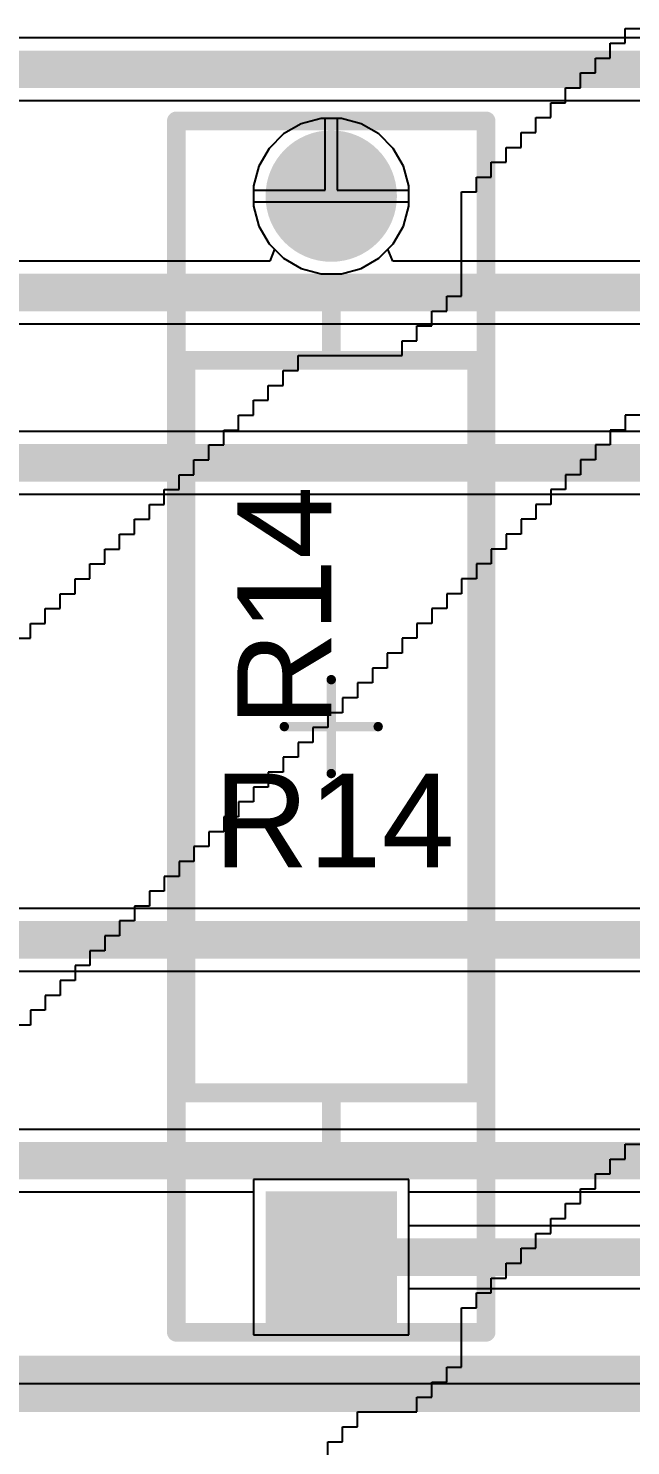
# Model space of a CAD drawing. Header units: inches. Extents: x 1.37 to 7.44, y 1.69 to 5.2.
# Drawn here: x 5.07 to 5.322, y 4.305 to 4.899 of the extents above; entities that cross this region are included whole.
import ezdxf

# ---------------------------------------------------------------- set-up
doc = ezdxf.new("R2010")
doc.units = ezdxf.units.IN
doc.header["$MEASUREMENT"] = 0
for name, color, linetype in [('Bottom Layer', 5, 'Continuous'), ('Bottom Overlay', 54, 'Continuous'), ('Bottom Solder', 6, 'Continuous'), ('Multi-Layer', 9, 'Continuous'), ('Pad Holes', 156, 'Continuous'), ('Top 3D Body', 56, 'Continuous'), ('Top Assembly', 56, 'Continuous'), ('Top Component Center', 56, 'Continuous'), ('Top Courtyard', 56, 'Continuous'), ('Top Layer', 1, 'Continuous'), ('Top Overlay', 2, 'Continuous'), ('Top Solder', 216, 'Continuous')]:
    doc.layers.add(name, color=color, linetype=linetype)
doc.styles.add('Arial', font='', dxfattribs={"height": 0.2})
doc.styles.get('Arial').set_extended_font_data('Arial')

# ---------------------------------------------------------------- blocks, each defined once
blk = doc.blocks.new('FP_RR01_MFG_27')
at = {"layer": 'Bottom Layer'}
blk.add_hatch(color=5, dxfattribs=at).paths.add_polyline_path([(-0.25, 0.02756), (-0.19488, 0.02756), (-0.19488, -0.02756), (-0.25, -0.02756)])
h = blk.add_hatch(color=5, dxfattribs=at)
edge = h.paths.add_edge_path()
edge.add_arc((0.22244, 0), 0.02756, 0, 360)
at = {"layer": 'Bottom Solder'}
blk.add_hatch(color=6, dxfattribs=at).paths.add_polyline_path([(-0.25, 0.02756), (-0.19488, 0.02756), (-0.19488, -0.02756), (-0.25, -0.02756)])
h = blk.add_hatch(color=6, dxfattribs=at)
edge = h.paths.add_edge_path()
edge.add_arc((0.22244, 0), 0.02756, 0, 360)
at = {"layer": 'Multi-Layer'}
blk.add_hatch(color=9, dxfattribs=at).paths.add_polyline_path([(-0.25, 0.02756), (-0.19488, 0.02756), (-0.19488, -0.02756), (-0.25, -0.02756)])
h = blk.add_hatch(color=9, dxfattribs=at)
edge = h.paths.add_edge_path()
edge.add_arc((0.22244, 0), 0.02756, 0, 360)
at = {"layer": 'Pad Holes'}
h = blk.add_hatch(color=7, dxfattribs=at)
edge = h.paths.add_edge_path()
edge.add_arc((-0.22244, 0), 0.01772, 0, 360)
h = blk.add_hatch(color=7, dxfattribs=at)
edge = h.paths.add_edge_path()
edge.add_arc((0.22244, 0), 0.01772, 0, 360)
at = {"layer": 'Top Layer'}
blk.add_hatch(color=1, dxfattribs=at).paths.add_polyline_path([(-0.25, 0.02756), (-0.19488, 0.02756), (-0.19488, -0.02756), (-0.25, -0.02756)])
h = blk.add_hatch(color=1, dxfattribs=at)
edge = h.paths.add_edge_path()
edge.add_arc((0.22244, 0), 0.02756, 0, 360)
at = {"layer": 'Top Solder'}
blk.add_hatch(color=216, dxfattribs=at).paths.add_polyline_path([(-0.25, 0.02756), (-0.19488, 0.02756), (-0.19488, -0.02756), (-0.25, -0.02756)])
h = blk.add_hatch(color=216, dxfattribs=at)
edge = h.paths.add_edge_path()
edge.add_arc((0.22244, 0), 0.02756, 0, 360)
at = {"layer": 'Top 3D Body'}
for points in [[(-0.15354, 0.06102, 0.00787, 0.00787, 0), (0.15354, 0.06102, 0.00787, 0.00787, 0)], [(-0.15354, 0.06102, 0.00787, 0.00787, 0), (-0.15354, -0.06102, 0.00787, 0.00787, 0)], [(0.15354, 0.06102, 0.00787, 0.00787, 0), (0.15354, -0.06102, 0.00787, 0.00787, 0)], [(-0.15354, -0.06102, 0.00787, 0.00787, 0), (0.15354, -0.06102, 0.00787, 0.00787, 0)]]:
    blk.add_lwpolyline(points, format="xyseb", dxfattribs=at)
for points in [[(-0.15551, 0.06102, 0.00394, 0.00394, 1), (-0.15157, 0.06102, 0.00394, 0.00394, 1)], [(-0.15551, 0.06102, 0.00394, 0.00394, 1), (-0.15157, 0.06102, 0.00394, 0.00394, 1)], [(0.15157, 0.06102, 0.00394, 0.00394, 1), (0.15551, 0.06102, 0.00394, 0.00394, 1)], [(0.15157, 0.06102, 0.00394, 0.00394, 1), (0.15551, 0.06102, 0.00394, 0.00394, 1)], [(-0.15551, -0.06102, 0.00394, 0.00394, 1), (-0.15157, -0.06102, 0.00394, 0.00394, 1)], [(-0.15551, -0.06102, 0.00394, 0.00394, 1), (-0.15157, -0.06102, 0.00394, 0.00394, 1)], [(0.15157, -0.06102, 0.00394, 0.00394, 1), (0.15551, -0.06102, 0.00394, 0.00394, 1)], [(0.15157, -0.06102, 0.00394, 0.00394, 1), (0.15551, -0.06102, 0.00394, 0.00394, 1)]]:
    blk.add_lwpolyline(points, format="xyseb", close=True, dxfattribs=at)
at = {"layer": 'Top Assembly'}
for points in [[(-0.25394, 0.06496, 0.00787, 0.00787, 0), (0.25394, 0.06496, 0.00787, 0.00787, 0)], [(-0.25394, 0.06496, 0.00787, 0.00787, 0), (-0.25394, -0.06496, 0.00787, 0.00787, 0)], [(0.25394, 0.06496, 0.00787, 0.00787, 0), (0.25394, -0.06496, 0.00787, 0.00787, 0)], [(-0.25394, -0.06496, 0.00787, 0.00787, 0), (0.25394, -0.06496, 0.00787, 0.00787, 0)]]:
    blk.add_lwpolyline(points, format="xyseb", dxfattribs=at)
for points in [[(-0.25591, 0.06496, 0.00394, 0.00394, 1), (-0.25197, 0.06496, 0.00394, 0.00394, 1)], [(-0.25591, 0.06496, 0.00394, 0.00394, 1), (-0.25197, 0.06496, 0.00394, 0.00394, 1)], [(0.25197, 0.06496, 0.00394, 0.00394, 1), (0.25591, 0.06496, 0.00394, 0.00394, 1)], [(0.25197, 0.06496, 0.00394, 0.00394, 1), (0.25591, 0.06496, 0.00394, 0.00394, 1)], [(-0.25591, -0.06496, 0.00394, 0.00394, 1), (-0.25197, -0.06496, 0.00394, 0.00394, 1)], [(-0.25591, -0.06496, 0.00394, 0.00394, 1), (-0.25197, -0.06496, 0.00394, 0.00394, 1)], [(0.25197, -0.06496, 0.00394, 0.00394, 1), (0.25591, -0.06496, 0.00394, 0.00394, 1)], [(0.25197, -0.06496, 0.00394, 0.00394, 1), (0.25591, -0.06496, 0.00394, 0.00394, 1)]]:
    blk.add_lwpolyline(points, format="xyseb", close=True, dxfattribs=at)
at = {"layer": 'Top Component Center'}
for points in [[(0, 0.01969, 0.00394, 0.00394, 0), (0, -0.01969, 0.00394, 0.00394, 0)], [(-0.01969, 0, 0.00394, 0.00394, 0), (0.01969, 0, 0.00394, 0.00394, 0)]]:
    blk.add_lwpolyline(points, format="xyseb", dxfattribs=at)
for points in [[(-0.00098, 0.01969, 0.00197, 0.00197, 1), (0.00098, 0.01969, 0.00197, 0.00197, 1)], [(-0.02067, 0, 0.00197, 0.00197, 1), (-0.0187, 0, 0.00197, 0.00197, 1)], [(0.0187, 0, 0.00197, 0.00197, 1), (0.02067, 0, 0.00197, 0.00197, 1)], [(-0.00098, -0.01969, 0.00197, 0.00197, 1), (0.00098, -0.01969, 0.00197, 0.00197, 1)]]:
    blk.add_lwpolyline(points, format="xyseb", close=True, dxfattribs=at)
at = {"layer": 'Top Courtyard'}
for points in [[(-0.25394, 0.06496, 0.00787, 0.00787, 0), (0.25394, 0.06496, 0.00787, 0.00787, 0)], [(-0.25394, 0.06496, 0.00787, 0.00787, 0), (-0.25394, -0.06496, 0.00787, 0.00787, 0)], [(0.25394, 0.06496, 0.00787, 0.00787, 0), (0.25394, -0.06496, 0.00787, 0.00787, 0)], [(-0.25394, -0.06496, 0.00787, 0.00787, 0), (0.25394, -0.06496, 0.00787, 0.00787, 0)]]:
    blk.add_lwpolyline(points, format="xyseb", dxfattribs=at)
for points in [[(-0.25591, 0.06496, 0.00394, 0.00394, 1), (-0.25197, 0.06496, 0.00394, 0.00394, 1)], [(-0.25591, 0.06496, 0.00394, 0.00394, 1), (-0.25197, 0.06496, 0.00394, 0.00394, 1)], [(0.25197, 0.06496, 0.00394, 0.00394, 1), (0.25591, 0.06496, 0.00394, 0.00394, 1)], [(0.25197, 0.06496, 0.00394, 0.00394, 1), (0.25591, 0.06496, 0.00394, 0.00394, 1)], [(-0.25591, -0.06496, 0.00394, 0.00394, 1), (-0.25197, -0.06496, 0.00394, 0.00394, 1)], [(-0.25591, -0.06496, 0.00394, 0.00394, 1), (-0.25197, -0.06496, 0.00394, 0.00394, 1)], [(0.25197, -0.06496, 0.00394, 0.00394, 1), (0.25591, -0.06496, 0.00394, 0.00394, 1)], [(0.25197, -0.06496, 0.00394, 0.00394, 1), (0.25591, -0.06496, 0.00394, 0.00394, 1)]]:
    blk.add_lwpolyline(points, format="xyseb", close=True, dxfattribs=at)
at = {"layer": 'Top Overlay'}
for points in [[(-0.15354, 0.06102, 0.00787, 0.00787, 0), (0.15354, 0.06102, 0.00787, 0.00787, 0)], [(-0.15354, 0.06102, 0.00787, 0.00787, 0), (-0.15354, -0.06102, 0.00787, 0.00787, 0)], [(0.15354, 0.06102, 0.00787, 0.00787, 0), (0.15354, -0.06102, 0.00787, 0.00787, 0)], [(-0.17913, 0, 0.00787, 0.00787, 0), (-0.15354, 0, 0.00787, 0.00787, 0)], [(0.15354, 0, 0.00787, 0.00787, 0), (0.17913, 0, 0.00787, 0.00787, 0)], [(-0.15354, -0.06102, 0.00787, 0.00787, 0), (0.15354, -0.06102, 0.00787, 0.00787, 0)]]:
    blk.add_lwpolyline(points, format="xyseb", dxfattribs=at)
for points in [[(-0.15551, 0.06102, 0.00394, 0.00394, 1), (-0.15157, 0.06102, 0.00394, 0.00394, 1)], [(-0.15551, 0.06102, 0.00394, 0.00394, 1), (-0.15157, 0.06102, 0.00394, 0.00394, 1)], [(0.15157, 0.06102, 0.00394, 0.00394, 1), (0.15551, 0.06102, 0.00394, 0.00394, 1)], [(0.15157, 0.06102, 0.00394, 0.00394, 1), (0.15551, 0.06102, 0.00394, 0.00394, 1)], [(-0.1811, 0, 0.00394, 0.00394, 1), (-0.17717, 0, 0.00394, 0.00394, 1)], [(-0.15551, 0, 0.00394, 0.00394, 1), (-0.15157, 0, 0.00394, 0.00394, 1)], [(0.15157, 0, 0.00394, 0.00394, 1), (0.15551, 0, 0.00394, 0.00394, 1)], [(0.17717, 0, 0.00394, 0.00394, 1), (0.1811, 0, 0.00394, 0.00394, 1)], [(-0.15551, -0.06102, 0.00394, 0.00394, 1), (-0.15157, -0.06102, 0.00394, 0.00394, 1)], [(-0.15551, -0.06102, 0.00394, 0.00394, 1), (-0.15157, -0.06102, 0.00394, 0.00394, 1)], [(0.15157, -0.06102, 0.00394, 0.00394, 1), (0.15551, -0.06102, 0.00394, 0.00394, 1)], [(0.15157, -0.06102, 0.00394, 0.00394, 1), (0.15551, -0.06102, 0.00394, 0.00394, 1)]]:
    blk.add_lwpolyline(points, format="xyseb", close=True, dxfattribs=at)
at = {"layer": 'Top Assembly', "style": 'Arial'}
blk.add_text('R14', height=0.03937, dxfattribs=at).set_placement((0, 0))

msp = doc.modelspace()

# ---------------------------------------------------------------- linework, layer by layer
at = {"layer": 'Bottom Layer'}
for p, q in [((5.19256, 4.8613), (5.18428, 4.85908)), ((5.20114, 4.8613), (5.19256, 4.8613)), ((5.20942, 4.85908), (5.20114, 4.8613)), ((5.18428, 4.85908), (5.17686, 4.85479)), ((5.21684, 4.85479), (5.20942, 4.85908)), ((5.17686, 4.85479), (5.1708, 4.84873)), ((5.2229, 4.84873), (5.21684, 4.85479)), ((5.1708, 4.84873), (5.16651, 4.84131)), ((5.22719, 4.84131), (5.2229, 4.84873)), ((5.16651, 4.84131), (5.16429, 4.83303)), ((5.22941, 4.83303), (5.22719, 4.84131)), ((5.16429, 4.83303), (5.16429, 4.82445)), ((5.22941, 4.82445), (5.22941, 4.83303)), ((5.16429, 4.82445), (5.16651, 4.81617)), ((5.22719, 4.81617), (5.22941, 4.82445)), ((5.16651, 4.81617), (5.1708, 4.80875)), ((5.2229, 4.80875), (5.22719, 4.81617)), ((5.1708, 4.80875), (5.17686, 4.80269)), ((5.21684, 4.80269), (5.2229, 4.80875)), ((5.17686, 4.80269), (5.18428, 4.7984)), ((5.20942, 4.7984), (5.21684, 4.80269)), ((5.18428, 4.7984), (5.19256, 4.79618)), ((5.19256, 4.79618), (5.20114, 4.79618)), ((5.20114, 4.79618), (5.20942, 4.7984)), ((5.52413, 4.73006), (4.86322, 4.73006)), ((4.85778, 4.7038), (5.52413, 4.7038)), ((5.52643, 4.53006), (4.88733, 4.53006)), ((4.88189, 4.5038), (5.52643, 4.5038)), ((5.22941, 4.41642), (5.16429, 4.41642)), ((5.16429, 4.41642), (5.16429, 4.3513)), ((5.22941, 4.39698), (5.22941, 4.41642)), ((5.36114, 4.39698), (5.22941, 4.39698)), ((5.22941, 4.3513), (5.22941, 4.37073)), ((5.22941, 4.37073), (5.36114, 4.37073)), ((5.16429, 4.3513), (5.22941, 4.3513)), ((5.94488, 4.33071), (4.47801, 4.33071))]:
    msp.add_line(p, q, dxfattribs=at)
for points in [[(4.85778, 4.71693, 0.01575, 0.01575, 0), (5.55866, 4.71693, 0.01575, 0.01575, 0)], [(4.88189, 4.51693, 0.01575, 0.01575, 0), (5.55866, 4.51693, 0.01575, 0.01575, 0)], [(5.19685, 4.38386, 0.01575, 0.01575, 0), (5.3937, 4.38386, 0.01575, 0.01575, 0)]]:
    msp.add_lwpolyline(points, format="xyseb", dxfattribs=at)
msp.add_lwpolyline([(5.19291, 4.38386, 0.00787, 0.00787, 1), (5.20079, 4.38386, 0.00787, 0.00787, 1)], format="xyseb", close=True, dxfattribs=at)
at = {"layer": 'Bottom Overlay'}
for p, q in [((5.32015, 4.89283), (5.32015, 4.89906)), ((5.32015, 4.89906), (5.32638, 4.89906)), ((5.31391, 4.88659), (5.31391, 4.89283)), ((5.31391, 4.89283), (5.32015, 4.89283)), ((5.30767, 4.88035), (5.30767, 4.88659)), ((5.30767, 4.88659), (5.31391, 4.88659)), ((5.30143, 4.87411), (5.30143, 4.88035)), ((5.30143, 4.88035), (5.30767, 4.88035)), ((5.29519, 4.86788), (5.29519, 4.87411)), ((5.29519, 4.87411), (5.30143, 4.87411)), ((5.28896, 4.86164), (5.28896, 4.86788)), ((5.28896, 4.86788), (5.29519, 4.86788)), ((5.28272, 4.8554), (5.28272, 4.86164)), ((5.28272, 4.86164), (5.28896, 4.86164)), ((5.27648, 4.84916), (5.27648, 4.8554)), ((5.27648, 4.8554), (5.28272, 4.8554)), ((5.27024, 4.84292), (5.27024, 4.84916)), ((5.27024, 4.84916), (5.27648, 4.84916)), ((5.26401, 4.83669), (5.26401, 4.84292)), ((5.26401, 4.84292), (5.27024, 4.84292)), ((5.25777, 4.83045), (5.25777, 4.83669)), ((5.25777, 4.83669), (5.26401, 4.83669)), ((5.25153, 4.78679), (5.25153, 4.83045)), ((5.25153, 4.83045), (5.25777, 4.83045)), ((5.24529, 4.78055), (5.24529, 4.78679)), ((5.24529, 4.78679), (5.25153, 4.78679)), ((5.23906, 4.77431), (5.23906, 4.78055)), ((5.23906, 4.78055), (5.24529, 4.78055)), ((5.23282, 4.76807), (5.23282, 4.77431)), ((5.23282, 4.77431), (5.23906, 4.77431)), ((5.22658, 4.76184), (5.22658, 4.76807)), ((5.22658, 4.76807), (5.23282, 4.76807)), ((5.18292, 4.7556), (5.18292, 4.76184)), ((5.18292, 4.76184), (5.22658, 4.76184)), ((5.17668, 4.74936), (5.17668, 4.7556)), ((5.17668, 4.7556), (5.18292, 4.7556)), ((5.17044, 4.74312), (5.17044, 4.74936)), ((5.17044, 4.74936), (5.17668, 4.74936)), ((5.1642, 4.73688), (5.1642, 4.74312)), ((5.1642, 4.74312), (5.17044, 4.74312)), ((5.15797, 4.73065), (5.15797, 4.73688)), ((5.15797, 4.73688), (5.1642, 4.73688)), ((5.32638, 4.73688), (5.32015, 4.73688)), ((5.32015, 4.73688), (5.32015, 4.73065)), ((5.15173, 4.72441), (5.15173, 4.73065)), ((5.15173, 4.73065), (5.15797, 4.73065)), ((5.32015, 4.73065), (5.31391, 4.73065)), ((5.31391, 4.73065), (5.31391, 4.72441)), ((5.14549, 4.71817), (5.14549, 4.72441)), ((5.14549, 4.72441), (5.15173, 4.72441)), ((5.31391, 4.72441), (5.30767, 4.72441)), ((5.30767, 4.72441), (5.30767, 4.71817)), ((5.13925, 4.71193), (5.13925, 4.71817)), ((5.13925, 4.71817), (5.14549, 4.71817)), ((5.30767, 4.71817), (5.30143, 4.71817)), ((5.30143, 4.71817), (5.30143, 4.71193)), ((5.13302, 4.7057), (5.13302, 4.71193)), ((5.13302, 4.71193), (5.13925, 4.71193)), ((5.30143, 4.71193), (5.29519, 4.71193)), ((5.29519, 4.71193), (5.29519, 4.7057)), ((5.12678, 4.69946), (5.12678, 4.7057)), ((5.12678, 4.7057), (5.13302, 4.7057)), ((5.29519, 4.7057), (5.28896, 4.7057)), ((5.28896, 4.7057), (5.28896, 4.69946)), ((5.12054, 4.69322), (5.12054, 4.69946)), ((5.12054, 4.69946), (5.12678, 4.69946)), ((5.28896, 4.69946), (5.28272, 4.69946)), ((5.28272, 4.69946), (5.28272, 4.69322)), ((5.1143, 4.68698), (5.1143, 4.69322)), ((5.1143, 4.69322), (5.12054, 4.69322)), ((5.28272, 4.69322), (5.27648, 4.69322)), ((5.27648, 4.69322), (5.27648, 4.68698)), ((5.10807, 4.68075), (5.10807, 4.68698)), ((5.10807, 4.68698), (5.1143, 4.68698)), ((5.27648, 4.68698), (5.27024, 4.68698)), ((5.27024, 4.68698), (5.27024, 4.68075)), ((5.10183, 4.67451), (5.10183, 4.68075)), ((5.10183, 4.68075), (5.10807, 4.68075)), ((5.27024, 4.68075), (5.26401, 4.68075)), ((5.26401, 4.68075), (5.26401, 4.67451)), ((5.09559, 4.66827), (5.09559, 4.67451)), ((5.09559, 4.67451), (5.10183, 4.67451)), ((5.26401, 4.67451), (5.25777, 4.67451)), ((5.25777, 4.67451), (5.25777, 4.66827)), ((5.08935, 4.66203), (5.08935, 4.66827)), ((5.08935, 4.66827), (5.09559, 4.66827)), ((5.25777, 4.66827), (5.25153, 4.66827)), ((5.25153, 4.66827), (5.25153, 4.66203)), ((5.08311, 4.6558), (5.08311, 4.66203)), ((5.08311, 4.66203), (5.08935, 4.66203)), ((5.25153, 4.66203), (5.24529, 4.66203)), ((5.24529, 4.66203), (5.24529, 4.6558)), ((5.07688, 4.64956), (5.07688, 4.6558)), ((5.07688, 4.6558), (5.08311, 4.6558)), ((5.24529, 4.6558), (5.23906, 4.6558)), ((5.23906, 4.6558), (5.23906, 4.64956)), ((5.07064, 4.64332), (5.07064, 4.64956)), ((5.07064, 4.64956), (5.07688, 4.64956)), ((5.23906, 4.64956), (5.23282, 4.64956)), ((5.23282, 4.64956), (5.23282, 4.64332)), ((5.0644, 4.64332), (5.07064, 4.64332)), ((5.23282, 4.64332), (5.22658, 4.64332)), ((5.22658, 4.64332), (5.22658, 4.63708)), ((5.22658, 4.63708), (5.22034, 4.63708)), ((5.22034, 4.63708), (5.22034, 4.63084)), ((5.22034, 4.63084), (5.21411, 4.63084)), ((5.21411, 4.63084), (5.21411, 4.62461)), ((5.21411, 4.62461), (5.20787, 4.62461)), ((5.20787, 4.62461), (5.20787, 4.61837)), ((5.20787, 4.61837), (5.20163, 4.61837)), ((5.20163, 4.61837), (5.20163, 4.61213)), ((5.20163, 4.61213), (5.19539, 4.61213)), ((5.19539, 4.61213), (5.19539, 4.60589)), ((5.19539, 4.60589), (5.18915, 4.60589)), ((5.18915, 4.60589), (5.18915, 4.59966)), ((5.18915, 4.59966), (5.18292, 4.59966)), ((5.18292, 4.59966), (5.18292, 4.59342)), ((5.18292, 4.59342), (5.17668, 4.59342)), ((5.17668, 4.59342), (5.17668, 4.58718)), ((5.17668, 4.58718), (5.17044, 4.58718)), ((5.17044, 4.58718), (5.17044, 4.58094)), ((5.17044, 4.58094), (5.1642, 4.58094)), ((5.1642, 4.58094), (5.1642, 4.57471)), ((5.1642, 4.57471), (5.15797, 4.57471)), ((5.15797, 4.57471), (5.15797, 4.56847)), ((5.15797, 4.56847), (5.15173, 4.56847)), ((5.15173, 4.56847), (5.15173, 4.56223)), ((5.15173, 4.56223), (5.14549, 4.56223)), ((5.14549, 4.56223), (5.14549, 4.55599)), ((5.14549, 4.55599), (5.13925, 4.55599)), ((5.13925, 4.55599), (5.13925, 4.54976)), ((5.13925, 4.54976), (5.13302, 4.54976)), ((5.13302, 4.54976), (5.13302, 4.54352)), ((5.13302, 4.54352), (5.12678, 4.54352)), ((5.12678, 4.54352), (5.12678, 4.53728)), ((5.12678, 4.53728), (5.12054, 4.53728)), ((5.12054, 4.53728), (5.12054, 4.53104)), ((5.12054, 4.53104), (5.1143, 4.53104)), ((5.1143, 4.53104), (5.1143, 4.5248)), ((5.1143, 4.5248), (5.10807, 4.5248)), ((5.10807, 4.5248), (5.10807, 4.51857)), ((5.10807, 4.51857), (5.10183, 4.51857)), ((5.10183, 4.51857), (5.10183, 4.51233)), ((5.10183, 4.51233), (5.09559, 4.51233)), ((5.09559, 4.51233), (5.09559, 4.50609)), ((5.09559, 4.50609), (5.08935, 4.50609)), ((5.08935, 4.50609), (5.08935, 4.49985)), ((5.08935, 4.49985), (5.08311, 4.49985)), ((5.08311, 4.49985), (5.08311, 4.49362)), ((5.08311, 4.49362), (5.07688, 4.49362)), ((5.07688, 4.49362), (5.07688, 4.48738)), ((5.07688, 4.48738), (5.07064, 4.48738)), ((5.07064, 4.48738), (5.07064, 4.48114)), ((5.07064, 4.48114), (5.0644, 4.48114)), ((5.32015, 4.425), (5.32015, 4.43124)), ((5.32015, 4.43124), (5.32638, 4.43124)), ((5.31391, 4.41876), (5.31391, 4.425)), ((5.31391, 4.425), (5.32015, 4.425)), ((5.30767, 4.41253), (5.30767, 4.41876)), ((5.30767, 4.41876), (5.31391, 4.41876)), ((5.30143, 4.40629), (5.30143, 4.41253)), ((5.30143, 4.41253), (5.30767, 4.41253)), ((5.29519, 4.40005), (5.29519, 4.40629)), ((5.29519, 4.40629), (5.30143, 4.40629)), ((5.28896, 4.39381), (5.28896, 4.40005)), ((5.28896, 4.40005), (5.29519, 4.40005)), ((5.28272, 4.38758), (5.28272, 4.39381)), ((5.28272, 4.39381), (5.28896, 4.39381)), ((5.27648, 4.38134), (5.27648, 4.38758)), ((5.27648, 4.38758), (5.28272, 4.38758)), ((5.27024, 4.3751), (5.27024, 4.38134)), ((5.27024, 4.38134), (5.27648, 4.38134)), ((5.26401, 4.36886), (5.26401, 4.3751)), ((5.26401, 4.3751), (5.27024, 4.3751)), ((5.25777, 4.36263), (5.25777, 4.36886)), ((5.25777, 4.36886), (5.26401, 4.36886)), ((5.25153, 4.33768), (5.25153, 4.36263)), ((5.25153, 4.36263), (5.25777, 4.36263)), ((5.24529, 4.33144), (5.24529, 4.33768)), ((5.24529, 4.33768), (5.25153, 4.33768)), ((5.23906, 4.3252), (5.23906, 4.33144)), ((5.23906, 4.33144), (5.24529, 4.33144)), ((5.23282, 4.31896), (5.23282, 4.3252)), ((5.23282, 4.3252), (5.23906, 4.3252)), ((5.20787, 4.31272), (5.20787, 4.31896)), ((5.20787, 4.31896), (5.23282, 4.31896)), ((5.20163, 4.30649), (5.20163, 4.31272)), ((5.20163, 4.31272), (5.20787, 4.31272)), ((5.19539, 4.30025), (5.19539, 4.30649)), ((5.19539, 4.30649), (5.20163, 4.30649))]:
    msp.add_line(p, q, dxfattribs=at)
at = {"layer": 'Top Layer'}
for p, q in [((5.67882, 4.89502), (4.46519, 4.89502)), ((4.45975, 4.86876), (5.68425, 4.86876)), ((5.19256, 4.8613), (5.18428, 4.85908)), ((5.19435, 4.8613), (5.19256, 4.8613)), ((5.19435, 4.83124), (5.19435, 4.8613)), ((5.20114, 4.8613), (5.19935, 4.8613)), ((5.19935, 4.8613), (5.19935, 4.83124)), ((5.20942, 4.85908), (5.20114, 4.8613)), ((5.18428, 4.85908), (5.17686, 4.85479)), ((5.21684, 4.85479), (5.20942, 4.85908)), ((5.17686, 4.85479), (5.1708, 4.84873)), ((5.2229, 4.84873), (5.21684, 4.85479)), ((5.1708, 4.84873), (5.16651, 4.84131)), ((5.22719, 4.84131), (5.2229, 4.84873)), ((5.16651, 4.84131), (5.16429, 4.83303)), ((5.22941, 4.83303), (5.22719, 4.84131)), ((5.16429, 4.83303), (5.16429, 4.83124)), ((5.16429, 4.83124), (5.19435, 4.83124)), ((5.19935, 4.83124), (5.22941, 4.83124)), ((5.22941, 4.83124), (5.22941, 4.83303)), ((5.19685, 4.82624), (5.16429, 4.82624)), ((5.16429, 4.82624), (5.16429, 4.82445)), ((5.22941, 4.82624), (5.19685, 4.82624)), ((5.22941, 4.82445), (5.22941, 4.82624)), ((5.16429, 4.82445), (5.16651, 4.81617)), ((5.22719, 4.81617), (5.22941, 4.82445)), ((5.16651, 4.81617), (5.1708, 4.80875)), ((5.2229, 4.80875), (5.22719, 4.81617)), ((5.1708, 4.80875), (5.17311, 4.80643)), ((5.22059, 4.80643), (5.2229, 4.80875)), ((5.17311, 4.80643), (5.17104, 4.80143)), ((5.22266, 4.80143), (5.22059, 4.80643)), ((5.17104, 4.80143), (5.04587, 4.80143)), ((5.36789, 4.80143), (5.22266, 4.80143)), ((5.04043, 4.77518), (5.66929, 4.77518)), ((5.36059, 4.43742), (4.77026, 4.43742)), ((5.03256, 4.41117), (5.16429, 4.41117)), ((5.16429, 4.41117), (5.16429, 4.3513)), ((5.22941, 4.3513), (5.22941, 4.41117)), ((5.22941, 4.41117), (5.36114, 4.41117)), ((5.16429, 4.3513), (5.22941, 4.3513)), ((5.55388, 4.33071), (4.01099, 4.33071))]:
    msp.add_line(p, q, dxfattribs=at)
for points in [[(4.45975, 4.88189, 0.01575, 0.01575, 0), (5.68425, 4.88189, 0.01575, 0.01575, 0)], [(5.04043, 4.78831, 0.01575, 0.01575, 0), (5.66929, 4.78831, 0.01575, 0.01575, 0)], [(4.77026, 4.42429, 0.01575, 0.01575, 0), (5.36602, 4.42429, 0.01575, 0.01575, 0)]]:
    msp.add_lwpolyline(points, format="xyseb", dxfattribs=at)
at = {"layer": 'Top Overlay'}
msp.add_lwpolyline([(3.85827, 4.33071, 0.02362, 0.02362, 0), (6.45669, 4.33071, 0.02362, 0.02362, 0)], format="xyseb", dxfattribs=at)

# ---------------------------------------------------------------- block references
at = {"rotation": 90}
msp.add_blockref('FP_RR01_MFG_27', (5.19685, 4.6063), dxfattribs=at)

# ---------------------------------------------------------------- texts
at = {"layer": 'Top Overlay', "style": 'Arial'}
msp.add_text('R14', height=0.03937, dxfattribs=at).set_placement((5.14765, 4.54725))

doc.saveas('drawing.dxf')
